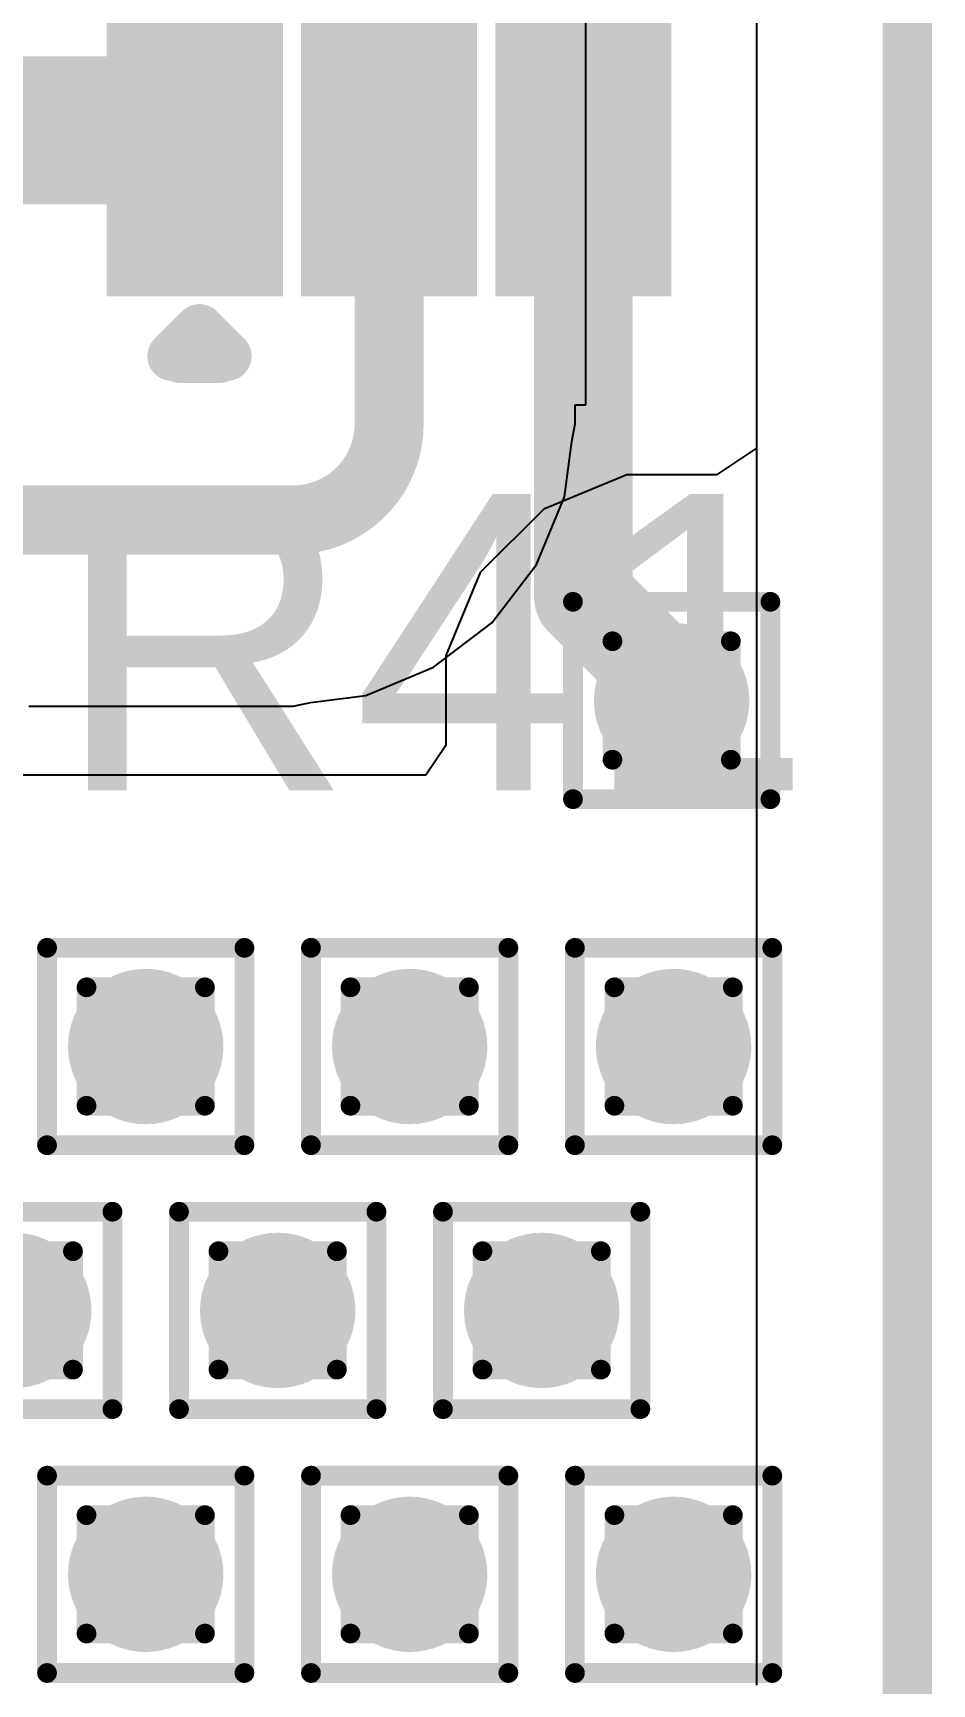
# Model space of a CAD drawing. Header units: inches. Extents: x -18 to 5357, y -8 to 5291.
# Drawn here: x 43.75 to 46.064, y 43.839 to 48.088 of the extents above; entities that cross this region are included whole.
import ezdxf

# ---------------------------------------------------------------- set-up
doc = ezdxf.new("R2010")
doc.units = ezdxf.units.IN
for name, color, linetype in [('Board Outline', 216, 'Continuous'), ('Bottom Layer', 5, 'Continuous'), ('Drill Drawing', 1, 'Continuous'), ('Ground', 16, 'Continuous'), ('Power', 76, 'Continuous'), ('Top Layer', 1, 'Continuous'), ('Top Overlay', 2, 'Continuous'), ('Top Paste', 8, 'Continuous'), ('Top Solder', 216, 'Continuous'), ('Via Holes', 16, 'Continuous')]:
    doc.layers.add(name, color=color, linetype=linetype)
doc.styles.add('Arial', font='', dxfattribs={"height": 0.2})
doc.styles.get('Arial').set_extended_font_data('Arial')

# ---------------------------------------------------------------- blocks, each defined once
blk = doc.blocks.new('6_WSOF_18')
at = {"layer": 'Top Layer'}
for points in [[(-1.65, 0.625), (-1.1, 0.625), (-1.1, 0.375), (-1.65, 0.375)], [(-0.75, 0.6), (0.75, 0.6), (0.75, -0.6), (-0.75, -0.6)], [(1.1, 0.625), (1.65, 0.625), (1.65, 0.375), (1.1, 0.375)], [(-1.65, 0.125), (-1.1, 0.125), (-1.1, -0.125), (-1.65, -0.125)], [(1.1, 0.125), (1.65, 0.125), (1.65, -0.125), (1.1, -0.125)], [(-1.65, -0.375), (-1.1, -0.375), (-1.1, -0.625), (-1.65, -0.625)], [(1.1, -0.375), (1.65, -0.375), (1.65, -0.625), (1.1, -0.625)]]:
    blk.add_hatch(color=1, dxfattribs=at).paths.add_polyline_path(points)
at = {"layer": 'Top Paste'}
for points in [[(-1.65, 0.625), (-1.1, 0.625), (-1.1, 0.375), (-1.65, 0.375)], [(-0.75, 0.6), (0.75, 0.6), (0.75, -0.6), (-0.75, -0.6)], [(1.1, 0.625), (1.65, 0.625), (1.65, 0.375), (1.1, 0.375)], [(-1.65, 0.125), (-1.1, 0.125), (-1.1, -0.125), (-1.65, -0.125)], [(1.1, 0.125), (1.65, 0.125), (1.65, -0.125), (1.1, -0.125)], [(-1.65, -0.375), (-1.1, -0.375), (-1.1, -0.625), (-1.65, -0.625)], [(1.1, -0.375), (1.65, -0.375), (1.65, -0.625), (1.1, -0.625)]]:
    blk.add_hatch(color=8, dxfattribs=at).paths.add_polyline_path(points)
at = {"layer": 'Top Solder'}
for points in [[(-1.7516, 0.7266), (-0.9984, 0.7266), (-0.9984, 0.2734), (-1.7516, 0.2734)], [(0.9984, 0.7266), (1.7516, 0.7266), (1.7516, 0.2734), (0.9984, 0.2734)], [(-0.8516, 0.7016), (0.8516, 0.7016), (0.8516, -0.7016), (-0.8516, -0.7016)], [(-1.7516, 0.2266), (-0.9984, 0.2266), (-0.9984, -0.2266), (-1.7516, -0.2266)], [(0.9984, 0.2266), (1.7516, 0.2266), (1.7516, -0.2266), (0.9984, -0.2266)], [(-1.7516, -0.2734), (-0.9984, -0.2734), (-0.9984, -0.7266), (-1.7516, -0.7266)], [(0.9984, -0.2734), (1.7516, -0.2734), (1.7516, -0.7266), (0.9984, -0.7266)]]:
    blk.add_hatch(color=216, dxfattribs=at).paths.add_polyline_path(points)
at = {"layer": 'Top Overlay'}
for points in [[(-0.78, 0.8, 0.127, 0.127, 0), (0.78, 0.8, 0.127, 0.127, 0)], [(-1.9114, 0.5372, 0.127, 0.127, 0), (-1.9114, 0.4372, 0.127, 0.127, 0)], [(-1.9059, 0.5587, 0.127, 0.127, 0), (-1.8352, 0.488, 0.127, 0.127, 0)], [(-1.8352, 0.488, 0.127, 0.127, 0), (-1.9059, 0.4173, 0.127, 0.127, 0)], [(0.78, -0.8, 0.127, 0.127, 0), (-0.78, -0.8, 0.127, 0.127, 0)]]:
    blk.add_lwpolyline(points, format="xyseb", dxfattribs=at)
for points in [[(-0.8118, 0.8, 0.0635, 0.0635, 1), (-0.7483, 0.8, 0.0635, 0.0635, 1)], [(0.7483, 0.8, 0.0635, 0.0635, 1), (0.8118, 0.8, 0.0635, 0.0635, 1)], [(-1.9432, 0.5372, 0.0635, 0.0635, 1), (-1.8797, 0.5372, 0.0635, 0.0635, 1)], [(-1.9377, 0.5587, 0.0635, 0.0635, 1), (-1.8742, 0.5587, 0.0635, 0.0635, 1)], [(-1.867, 0.488, 0.0635, 0.0635, 1), (-1.8035, 0.488, 0.0635, 0.0635, 1)], [(-1.867, 0.488, 0.0635, 0.0635, 1), (-1.8035, 0.488, 0.0635, 0.0635, 1)], [(-1.9431, 0.4372, 0.0635, 0.0635, 1), (-1.8796, 0.4372, 0.0635, 0.0635, 1)], [(-1.9377, 0.4173, 0.0635, 0.0635, 1), (-1.8742, 0.4173, 0.0635, 0.0635, 1)], [(-0.8118, -0.8, 0.0635, 0.0635, 1), (-0.7483, -0.8, 0.0635, 0.0635, 1)], [(0.7483, -0.8, 0.0635, 0.0635, 1), (0.8118, -0.8, 0.0635, 0.0635, 1)]]:
    blk.add_lwpolyline(points, format="xyseb", close=True, dxfattribs=at)

msp = doc.modelspace()

# ---------------------------------------------------------------- hatches: boundary and pattern name
at = {"layer": 'Bottom Layer'}
h = msp.add_hatch(color=5, dxfattribs=at)
edge = h.paths.add_edge_path()
edge.add_arc((45.3937, 46.3702), 0.2, 0, 360)
h = msp.add_hatch(color=5, dxfattribs=at)
edge = h.paths.add_edge_path()
edge.add_arc((44.0401, 45.4795), 0.2, 0, 360)
h = msp.add_hatch(color=5, dxfattribs=at)
edge = h.paths.add_edge_path()
edge.add_arc((44.7194, 45.4795), 0.2, 0, 360)
h = msp.add_hatch(color=5, dxfattribs=at)
edge = h.paths.add_edge_path()
edge.add_arc((45.3987, 45.4795), 0.2, 0, 360)
h = msp.add_hatch(color=5, dxfattribs=at)
edge = h.paths.add_edge_path()
edge.add_arc((43.7005, 44.8003), 0.2, 0, 360)
h = msp.add_hatch(color=5, dxfattribs=at)
edge = h.paths.add_edge_path()
edge.add_arc((44.3798, 44.8003), 0.2, 0, 360)
h = msp.add_hatch(color=5, dxfattribs=at)
edge = h.paths.add_edge_path()
edge.add_arc((45.0591, 44.8003), 0.2, 0, 360)
h = msp.add_hatch(color=5, dxfattribs=at)
edge = h.paths.add_edge_path()
edge.add_arc((44.0401, 44.121), 0.2, 0, 360)
h = msp.add_hatch(color=5, dxfattribs=at)
edge = h.paths.add_edge_path()
edge.add_arc((44.7194, 44.121), 0.2, 0, 360)
h = msp.add_hatch(color=5, dxfattribs=at)
edge = h.paths.add_edge_path()
edge.add_arc((45.3987, 44.121), 0.2, 0, 360)
at = {"layer": 'Ground'}
h = msp.add_hatch(color=16, dxfattribs=at)
edge = h.paths.add_edge_path()
edge.add_arc((45.3937, 46.3702), 0.2, 0, 360)
h = msp.add_hatch(color=16, dxfattribs=at)
edge = h.paths.add_edge_path()
edge.add_arc((44.0401, 45.4795), 0.2, 0, 360)
h = msp.add_hatch(color=16, dxfattribs=at)
edge = h.paths.add_edge_path()
edge.add_arc((44.7194, 45.4795), 0.2, 0, 360)
h = msp.add_hatch(color=16, dxfattribs=at)
edge = h.paths.add_edge_path()
edge.add_arc((45.3987, 45.4795), 0.2, 0, 360)
h = msp.add_hatch(color=16, dxfattribs=at)
edge = h.paths.add_edge_path()
edge.add_arc((43.7005, 44.8003), 0.2, 0, 360)
h = msp.add_hatch(color=16, dxfattribs=at)
edge = h.paths.add_edge_path()
edge.add_arc((44.3798, 44.8003), 0.2, 0, 360)
h = msp.add_hatch(color=16, dxfattribs=at)
edge = h.paths.add_edge_path()
edge.add_arc((45.0591, 44.8003), 0.2, 0, 360)
h = msp.add_hatch(color=16, dxfattribs=at)
edge = h.paths.add_edge_path()
edge.add_arc((44.0401, 44.121), 0.2, 0, 360)
h = msp.add_hatch(color=16, dxfattribs=at)
edge = h.paths.add_edge_path()
edge.add_arc((44.7194, 44.121), 0.2, 0, 360)
h = msp.add_hatch(color=16, dxfattribs=at)
edge = h.paths.add_edge_path()
edge.add_arc((45.3987, 44.121), 0.2, 0, 360)
at = {"layer": 'Power'}
h = msp.add_hatch(color=76, dxfattribs=at)
edge = h.paths.add_edge_path()
edge.add_arc((45.3937, 46.3702), 0.2, 0, 360)
h = msp.add_hatch(color=76, dxfattribs=at)
edge = h.paths.add_edge_path()
edge.add_arc((44.0401, 45.4795), 0.2, 0, 360)
h = msp.add_hatch(color=76, dxfattribs=at)
edge = h.paths.add_edge_path()
edge.add_arc((44.7194, 45.4795), 0.2, 0, 360)
h = msp.add_hatch(color=76, dxfattribs=at)
edge = h.paths.add_edge_path()
edge.add_arc((45.3987, 45.4795), 0.2, 0, 360)
h = msp.add_hatch(color=76, dxfattribs=at)
edge = h.paths.add_edge_path()
edge.add_arc((43.7005, 44.8003), 0.2, 0, 360)
h = msp.add_hatch(color=76, dxfattribs=at)
edge = h.paths.add_edge_path()
edge.add_arc((44.3798, 44.8003), 0.2, 0, 360)
h = msp.add_hatch(color=76, dxfattribs=at)
edge = h.paths.add_edge_path()
edge.add_arc((45.0591, 44.8003), 0.2, 0, 360)
h = msp.add_hatch(color=76, dxfattribs=at)
edge = h.paths.add_edge_path()
edge.add_arc((44.0401, 44.121), 0.2, 0, 360)
h = msp.add_hatch(color=76, dxfattribs=at)
edge = h.paths.add_edge_path()
edge.add_arc((44.7194, 44.121), 0.2, 0, 360)
h = msp.add_hatch(color=76, dxfattribs=at)
edge = h.paths.add_edge_path()
edge.add_arc((45.3987, 44.121), 0.2, 0, 360)
at = {"layer": 'Top Layer'}
h = msp.add_hatch(color=1, dxfattribs=at)
edge = h.paths.add_edge_path()
edge.add_arc((45.3937, 46.3702), 0.2, 0, 360)
h = msp.add_hatch(color=1, dxfattribs=at)
edge = h.paths.add_edge_path()
edge.add_arc((44.0401, 45.4795), 0.2, 0, 360)
h = msp.add_hatch(color=1, dxfattribs=at)
edge = h.paths.add_edge_path()
edge.add_arc((44.7194, 45.4795), 0.2, 0, 360)
h = msp.add_hatch(color=1, dxfattribs=at)
edge = h.paths.add_edge_path()
edge.add_arc((45.3987, 45.4795), 0.2, 0, 360)
h = msp.add_hatch(color=1, dxfattribs=at)
edge = h.paths.add_edge_path()
edge.add_arc((43.7005, 44.8003), 0.2, 0, 360)
h = msp.add_hatch(color=1, dxfattribs=at)
edge = h.paths.add_edge_path()
edge.add_arc((44.3798, 44.8003), 0.2, 0, 360)
h = msp.add_hatch(color=1, dxfattribs=at)
edge = h.paths.add_edge_path()
edge.add_arc((45.0591, 44.8003), 0.2, 0, 360)
h = msp.add_hatch(color=1, dxfattribs=at)
edge = h.paths.add_edge_path()
edge.add_arc((44.0401, 44.121), 0.2, 0, 360)
h = msp.add_hatch(color=1, dxfattribs=at)
edge = h.paths.add_edge_path()
edge.add_arc((44.7194, 44.121), 0.2, 0, 360)
h = msp.add_hatch(color=1, dxfattribs=at)
edge = h.paths.add_edge_path()
edge.add_arc((45.3987, 44.121), 0.2, 0, 360)
at = {"layer": 'Via Holes'}
h = msp.add_hatch(color=7, dxfattribs=at)
edge = h.paths.add_edge_path()
edge.add_arc((45.3937, 46.3702), 0.1, 0, 360)
h = msp.add_hatch(color=7, dxfattribs=at)
edge = h.paths.add_edge_path()
edge.add_arc((44.0401, 45.4795), 0.1, 0, 360)
h = msp.add_hatch(color=7, dxfattribs=at)
edge = h.paths.add_edge_path()
edge.add_arc((44.7194, 45.4795), 0.1, 0, 360)
h = msp.add_hatch(color=7, dxfattribs=at)
edge = h.paths.add_edge_path()
edge.add_arc((45.3987, 45.4795), 0.1, 0, 360)
h = msp.add_hatch(color=7, dxfattribs=at)
edge = h.paths.add_edge_path()
edge.add_arc((43.7005, 44.8003), 0.1, 0, 360)
h = msp.add_hatch(color=7, dxfattribs=at)
edge = h.paths.add_edge_path()
edge.add_arc((44.3798, 44.8003), 0.1, 0, 360)
h = msp.add_hatch(color=7, dxfattribs=at)
edge = h.paths.add_edge_path()
edge.add_arc((45.0591, 44.8003), 0.1, 0, 360)
h = msp.add_hatch(color=7, dxfattribs=at)
edge = h.paths.add_edge_path()
edge.add_arc((44.0401, 44.121), 0.1, 0, 360)
h = msp.add_hatch(color=7, dxfattribs=at)
edge = h.paths.add_edge_path()
edge.add_arc((44.7194, 44.121), 0.1, 0, 360)
h = msp.add_hatch(color=7, dxfattribs=at)
edge = h.paths.add_edge_path()
edge.add_arc((45.3987, 44.121), 0.1, 0, 360)

# ---------------------------------------------------------------- linework, layer by layer
at = {"layer": 'Board Outline'}
msp.add_lwpolyline([(46.0001, -1.4599, 0.127, 0.127, 0), (46.0001, 73.4601, 0.127, 0.127, 0)], format="xyseb", dxfattribs=at)
at = {"layer": 'Bottom Layer'}
msp.add_line((45.6117, 73.4601), (45.6117, 43.836), dxfattribs=at)
at = {"layer": 'Drill Drawing'}
for points in [[(45.1397, 46.6242, 0.0508, 0.0508, 0), (45.6477, 46.6242, 0.0508, 0.0508, 0)], [(45.1397, 46.1162, 0.0508, 0.0508, 0), (45.1397, 46.6242, 0.0508, 0.0508, 0)], [(45.6477, 46.1162, 0.0508, 0.0508, 0), (45.6477, 46.6242, 0.0508, 0.0508, 0)], [(45.2413, 46.5226, 0.0508, 0.0508, 0), (45.5461, 46.5226, 0.0508, 0.0508, 0)], [(45.2413, 46.2178, 0.0508, 0.0508, 0), (45.2413, 46.5226, 0.0508, 0.0508, 0)], [(45.5461, 46.2178, 0.0508, 0.0508, 0), (45.5461, 46.5226, 0.0508, 0.0508, 0)], [(45.2413, 46.2178, 0.0508, 0.0508, 0), (45.5461, 46.2178, 0.0508, 0.0508, 0)], [(45.1397, 46.1162, 0.0508, 0.0508, 0), (45.6477, 46.1162, 0.0508, 0.0508, 0)], [(43.7861, 45.7335, 0.0508, 0.0508, 0), (44.2941, 45.7335, 0.0508, 0.0508, 0)], [(43.7861, 45.2255, 0.0508, 0.0508, 0), (43.7861, 45.7335, 0.0508, 0.0508, 0)], [(44.2941, 45.2255, 0.0508, 0.0508, 0), (44.2941, 45.7335, 0.0508, 0.0508, 0)], [(44.4654, 45.7335, 0.0508, 0.0508, 0), (44.9734, 45.7335, 0.0508, 0.0508, 0)], [(44.4654, 45.2255, 0.0508, 0.0508, 0), (44.4654, 45.7335, 0.0508, 0.0508, 0)], [(44.9734, 45.2255, 0.0508, 0.0508, 0), (44.9734, 45.7335, 0.0508, 0.0508, 0)], [(45.1447, 45.7335, 0.0508, 0.0508, 0), (45.6527, 45.7335, 0.0508, 0.0508, 0)], [(45.1447, 45.2255, 0.0508, 0.0508, 0), (45.1447, 45.7335, 0.0508, 0.0508, 0)], [(45.6527, 45.2255, 0.0508, 0.0508, 0), (45.6527, 45.7335, 0.0508, 0.0508, 0)], [(43.8877, 45.6319, 0.0508, 0.0508, 0), (44.1925, 45.6319, 0.0508, 0.0508, 0)], [(43.8877, 45.3271, 0.0508, 0.0508, 0), (43.8877, 45.6319, 0.0508, 0.0508, 0)], [(44.1925, 45.3271, 0.0508, 0.0508, 0), (44.1925, 45.6319, 0.0508, 0.0508, 0)], [(44.567, 45.6319, 0.0508, 0.0508, 0), (44.8718, 45.6319, 0.0508, 0.0508, 0)], [(44.567, 45.3271, 0.0508, 0.0508, 0), (44.567, 45.6319, 0.0508, 0.0508, 0)], [(44.8718, 45.3271, 0.0508, 0.0508, 0), (44.8718, 45.6319, 0.0508, 0.0508, 0)], [(45.2463, 45.6319, 0.0508, 0.0508, 0), (45.5511, 45.6319, 0.0508, 0.0508, 0)], [(45.2463, 45.3271, 0.0508, 0.0508, 0), (45.2463, 45.6319, 0.0508, 0.0508, 0)], [(45.5511, 45.3271, 0.0508, 0.0508, 0), (45.5511, 45.6319, 0.0508, 0.0508, 0)], [(43.8877, 45.3271, 0.0508, 0.0508, 0), (44.1925, 45.3271, 0.0508, 0.0508, 0)], [(44.567, 45.3271, 0.0508, 0.0508, 0), (44.8718, 45.3271, 0.0508, 0.0508, 0)], [(45.2463, 45.3271, 0.0508, 0.0508, 0), (45.5511, 45.3271, 0.0508, 0.0508, 0)], [(43.7861, 45.2255, 0.0508, 0.0508, 0), (44.2941, 45.2255, 0.0508, 0.0508, 0)], [(44.4654, 45.2255, 0.0508, 0.0508, 0), (44.9734, 45.2255, 0.0508, 0.0508, 0)], [(45.1447, 45.2255, 0.0508, 0.0508, 0), (45.6527, 45.2255, 0.0508, 0.0508, 0)], [(43.4465, 45.0543, 0.0508, 0.0508, 0), (43.9545, 45.0543, 0.0508, 0.0508, 0)], [(43.9545, 44.5463, 0.0508, 0.0508, 0), (43.9545, 45.0543, 0.0508, 0.0508, 0)], [(44.1258, 45.0543, 0.0508, 0.0508, 0), (44.6338, 45.0543, 0.0508, 0.0508, 0)], [(44.1258, 44.5463, 0.0508, 0.0508, 0), (44.1258, 45.0543, 0.0508, 0.0508, 0)], [(44.6338, 44.5463, 0.0508, 0.0508, 0), (44.6338, 45.0543, 0.0508, 0.0508, 0)], [(44.8051, 45.0543, 0.0508, 0.0508, 0), (45.3131, 45.0543, 0.0508, 0.0508, 0)], [(44.8051, 44.5463, 0.0508, 0.0508, 0), (44.8051, 45.0543, 0.0508, 0.0508, 0)], [(45.3131, 44.5463, 0.0508, 0.0508, 0), (45.3131, 45.0543, 0.0508, 0.0508, 0)], [(43.5481, 44.9527, 0.0508, 0.0508, 0), (43.8529, 44.9527, 0.0508, 0.0508, 0)], [(43.8529, 44.6479, 0.0508, 0.0508, 0), (43.8529, 44.9527, 0.0508, 0.0508, 0)], [(44.2274, 44.9527, 0.0508, 0.0508, 0), (44.5322, 44.9527, 0.0508, 0.0508, 0)], [(44.2274, 44.6479, 0.0508, 0.0508, 0), (44.2274, 44.9527, 0.0508, 0.0508, 0)], [(44.5322, 44.6479, 0.0508, 0.0508, 0), (44.5322, 44.9527, 0.0508, 0.0508, 0)], [(44.9067, 44.9527, 0.0508, 0.0508, 0), (45.2115, 44.9527, 0.0508, 0.0508, 0)], [(44.9067, 44.6479, 0.0508, 0.0508, 0), (44.9067, 44.9527, 0.0508, 0.0508, 0)], [(45.2115, 44.6479, 0.0508, 0.0508, 0), (45.2115, 44.9527, 0.0508, 0.0508, 0)], [(43.5481, 44.6479, 0.0508, 0.0508, 0), (43.8529, 44.6479, 0.0508, 0.0508, 0)], [(44.2274, 44.6479, 0.0508, 0.0508, 0), (44.5322, 44.6479, 0.0508, 0.0508, 0)], [(44.9067, 44.6479, 0.0508, 0.0508, 0), (45.2115, 44.6479, 0.0508, 0.0508, 0)], [(43.4465, 44.5463, 0.0508, 0.0508, 0), (43.9545, 44.5463, 0.0508, 0.0508, 0)], [(44.1258, 44.5463, 0.0508, 0.0508, 0), (44.6338, 44.5463, 0.0508, 0.0508, 0)], [(44.8051, 44.5463, 0.0508, 0.0508, 0), (45.3131, 44.5463, 0.0508, 0.0508, 0)], [(43.7861, 44.375, 0.0508, 0.0508, 0), (44.2941, 44.375, 0.0508, 0.0508, 0)], [(43.7861, 43.867, 0.0508, 0.0508, 0), (43.7861, 44.375, 0.0508, 0.0508, 0)], [(44.2941, 43.867, 0.0508, 0.0508, 0), (44.2941, 44.375, 0.0508, 0.0508, 0)], [(44.4654, 44.375, 0.0508, 0.0508, 0), (44.9734, 44.375, 0.0508, 0.0508, 0)], [(44.4654, 43.867, 0.0508, 0.0508, 0), (44.4654, 44.375, 0.0508, 0.0508, 0)], [(44.9734, 43.867, 0.0508, 0.0508, 0), (44.9734, 44.375, 0.0508, 0.0508, 0)], [(45.1447, 44.375, 0.0508, 0.0508, 0), (45.6527, 44.375, 0.0508, 0.0508, 0)], [(45.1447, 43.867, 0.0508, 0.0508, 0), (45.1447, 44.375, 0.0508, 0.0508, 0)], [(45.6527, 43.867, 0.0508, 0.0508, 0), (45.6527, 44.375, 0.0508, 0.0508, 0)], [(43.8877, 44.2734, 0.0508, 0.0508, 0), (44.1925, 44.2734, 0.0508, 0.0508, 0)], [(43.8877, 43.9686, 0.0508, 0.0508, 0), (43.8877, 44.2734, 0.0508, 0.0508, 0)], [(44.1925, 43.9686, 0.0508, 0.0508, 0), (44.1925, 44.2734, 0.0508, 0.0508, 0)], [(44.567, 44.2734, 0.0508, 0.0508, 0), (44.8718, 44.2734, 0.0508, 0.0508, 0)], [(44.567, 43.9686, 0.0508, 0.0508, 0), (44.567, 44.2734, 0.0508, 0.0508, 0)], [(44.8718, 43.9686, 0.0508, 0.0508, 0), (44.8718, 44.2734, 0.0508, 0.0508, 0)], [(45.2463, 44.2734, 0.0508, 0.0508, 0), (45.5511, 44.2734, 0.0508, 0.0508, 0)], [(45.2463, 43.9686, 0.0508, 0.0508, 0), (45.2463, 44.2734, 0.0508, 0.0508, 0)], [(45.5511, 43.9686, 0.0508, 0.0508, 0), (45.5511, 44.2734, 0.0508, 0.0508, 0)], [(43.8877, 43.9686, 0.0508, 0.0508, 0), (44.1925, 43.9686, 0.0508, 0.0508, 0)], [(44.567, 43.9686, 0.0508, 0.0508, 0), (44.8718, 43.9686, 0.0508, 0.0508, 0)], [(45.2463, 43.9686, 0.0508, 0.0508, 0), (45.5511, 43.9686, 0.0508, 0.0508, 0)], [(43.7861, 43.867, 0.0508, 0.0508, 0), (44.2941, 43.867, 0.0508, 0.0508, 0)], [(44.4654, 43.867, 0.0508, 0.0508, 0), (44.9734, 43.867, 0.0508, 0.0508, 0)], [(45.1447, 43.867, 0.0508, 0.0508, 0), (45.6527, 43.867, 0.0508, 0.0508, 0)]]:
    msp.add_lwpolyline(points, format="xyseb", dxfattribs=at)
for points in [[(45.127, 46.6242, 0.0254, 0.0254, 1), (45.1524, 46.6242, 0.0254, 0.0254, 1)], [(45.127, 46.6242, 0.0254, 0.0254, 1), (45.1524, 46.6242, 0.0254, 0.0254, 1)], [(45.635, 46.6242, 0.0254, 0.0254, 1), (45.6604, 46.6242, 0.0254, 0.0254, 1)], [(45.635, 46.6242, 0.0254, 0.0254, 1), (45.6604, 46.6242, 0.0254, 0.0254, 1)], [(45.2286, 46.5226, 0.0254, 0.0254, 1), (45.254, 46.5226, 0.0254, 0.0254, 1)], [(45.2286, 46.5226, 0.0254, 0.0254, 1), (45.254, 46.5226, 0.0254, 0.0254, 1)], [(45.5334, 46.5226, 0.0254, 0.0254, 1), (45.5588, 46.5226, 0.0254, 0.0254, 1)], [(45.5334, 46.5226, 0.0254, 0.0254, 1), (45.5588, 46.5226, 0.0254, 0.0254, 1)], [(45.2286, 46.2178, 0.0254, 0.0254, 1), (45.254, 46.2178, 0.0254, 0.0254, 1)], [(45.2286, 46.2178, 0.0254, 0.0254, 1), (45.254, 46.2178, 0.0254, 0.0254, 1)], [(45.5334, 46.2178, 0.0254, 0.0254, 1), (45.5588, 46.2178, 0.0254, 0.0254, 1)], [(45.5334, 46.2178, 0.0254, 0.0254, 1), (45.5588, 46.2178, 0.0254, 0.0254, 1)], [(45.127, 46.1162, 0.0254, 0.0254, 1), (45.1524, 46.1162, 0.0254, 0.0254, 1)], [(45.127, 46.1162, 0.0254, 0.0254, 1), (45.1524, 46.1162, 0.0254, 0.0254, 1)], [(45.635, 46.1162, 0.0254, 0.0254, 1), (45.6604, 46.1162, 0.0254, 0.0254, 1)], [(45.635, 46.1162, 0.0254, 0.0254, 1), (45.6604, 46.1162, 0.0254, 0.0254, 1)], [(43.7734, 45.7335, 0.0254, 0.0254, 1), (43.7988, 45.7335, 0.0254, 0.0254, 1)], [(43.7734, 45.7335, 0.0254, 0.0254, 1), (43.7988, 45.7335, 0.0254, 0.0254, 1)], [(44.2814, 45.7335, 0.0254, 0.0254, 1), (44.3068, 45.7335, 0.0254, 0.0254, 1)], [(44.2814, 45.7335, 0.0254, 0.0254, 1), (44.3068, 45.7335, 0.0254, 0.0254, 1)], [(44.4527, 45.7335, 0.0254, 0.0254, 1), (44.4781, 45.7335, 0.0254, 0.0254, 1)], [(44.4527, 45.7335, 0.0254, 0.0254, 1), (44.4781, 45.7335, 0.0254, 0.0254, 1)], [(44.9607, 45.7335, 0.0254, 0.0254, 1), (44.9861, 45.7335, 0.0254, 0.0254, 1)], [(44.9607, 45.7335, 0.0254, 0.0254, 1), (44.9861, 45.7335, 0.0254, 0.0254, 1)], [(45.132, 45.7335, 0.0254, 0.0254, 1), (45.1574, 45.7335, 0.0254, 0.0254, 1)], [(45.132, 45.7335, 0.0254, 0.0254, 1), (45.1574, 45.7335, 0.0254, 0.0254, 1)], [(45.64, 45.7335, 0.0254, 0.0254, 1), (45.6654, 45.7335, 0.0254, 0.0254, 1)], [(45.64, 45.7335, 0.0254, 0.0254, 1), (45.6654, 45.7335, 0.0254, 0.0254, 1)], [(43.875, 45.6319, 0.0254, 0.0254, 1), (43.9004, 45.6319, 0.0254, 0.0254, 1)], [(43.875, 45.6319, 0.0254, 0.0254, 1), (43.9004, 45.6319, 0.0254, 0.0254, 1)], [(44.1798, 45.6319, 0.0254, 0.0254, 1), (44.2052, 45.6319, 0.0254, 0.0254, 1)], [(44.1798, 45.6319, 0.0254, 0.0254, 1), (44.2052, 45.6319, 0.0254, 0.0254, 1)], [(44.5543, 45.6319, 0.0254, 0.0254, 1), (44.5797, 45.6319, 0.0254, 0.0254, 1)], [(44.5543, 45.6319, 0.0254, 0.0254, 1), (44.5797, 45.6319, 0.0254, 0.0254, 1)], [(44.8591, 45.6319, 0.0254, 0.0254, 1), (44.8845, 45.6319, 0.0254, 0.0254, 1)], [(44.8591, 45.6319, 0.0254, 0.0254, 1), (44.8845, 45.6319, 0.0254, 0.0254, 1)], [(45.2336, 45.6319, 0.0254, 0.0254, 1), (45.259, 45.6319, 0.0254, 0.0254, 1)], [(45.2336, 45.6319, 0.0254, 0.0254, 1), (45.259, 45.6319, 0.0254, 0.0254, 1)], [(45.5384, 45.6319, 0.0254, 0.0254, 1), (45.5638, 45.6319, 0.0254, 0.0254, 1)], [(45.5384, 45.6319, 0.0254, 0.0254, 1), (45.5638, 45.6319, 0.0254, 0.0254, 1)], [(43.875, 45.3271, 0.0254, 0.0254, 1), (43.9004, 45.3271, 0.0254, 0.0254, 1)], [(43.875, 45.3271, 0.0254, 0.0254, 1), (43.9004, 45.3271, 0.0254, 0.0254, 1)], [(44.1798, 45.3271, 0.0254, 0.0254, 1), (44.2052, 45.3271, 0.0254, 0.0254, 1)], [(44.1798, 45.3271, 0.0254, 0.0254, 1), (44.2052, 45.3271, 0.0254, 0.0254, 1)], [(44.5543, 45.3271, 0.0254, 0.0254, 1), (44.5797, 45.3271, 0.0254, 0.0254, 1)], [(44.5543, 45.3271, 0.0254, 0.0254, 1), (44.5797, 45.3271, 0.0254, 0.0254, 1)], [(44.8591, 45.3271, 0.0254, 0.0254, 1), (44.8845, 45.3271, 0.0254, 0.0254, 1)], [(44.8591, 45.3271, 0.0254, 0.0254, 1), (44.8845, 45.3271, 0.0254, 0.0254, 1)], [(45.2336, 45.3271, 0.0254, 0.0254, 1), (45.259, 45.3271, 0.0254, 0.0254, 1)], [(45.2336, 45.3271, 0.0254, 0.0254, 1), (45.259, 45.3271, 0.0254, 0.0254, 1)], [(45.5384, 45.3271, 0.0254, 0.0254, 1), (45.5638, 45.3271, 0.0254, 0.0254, 1)], [(45.5384, 45.3271, 0.0254, 0.0254, 1), (45.5638, 45.3271, 0.0254, 0.0254, 1)], [(43.7734, 45.2255, 0.0254, 0.0254, 1), (43.7988, 45.2255, 0.0254, 0.0254, 1)], [(43.7734, 45.2255, 0.0254, 0.0254, 1), (43.7988, 45.2255, 0.0254, 0.0254, 1)], [(44.2814, 45.2255, 0.0254, 0.0254, 1), (44.3068, 45.2255, 0.0254, 0.0254, 1)], [(44.2814, 45.2255, 0.0254, 0.0254, 1), (44.3068, 45.2255, 0.0254, 0.0254, 1)], [(44.4527, 45.2255, 0.0254, 0.0254, 1), (44.4781, 45.2255, 0.0254, 0.0254, 1)], [(44.4527, 45.2255, 0.0254, 0.0254, 1), (44.4781, 45.2255, 0.0254, 0.0254, 1)], [(44.9607, 45.2255, 0.0254, 0.0254, 1), (44.9861, 45.2255, 0.0254, 0.0254, 1)], [(44.9607, 45.2255, 0.0254, 0.0254, 1), (44.9861, 45.2255, 0.0254, 0.0254, 1)], [(45.132, 45.2255, 0.0254, 0.0254, 1), (45.1574, 45.2255, 0.0254, 0.0254, 1)], [(45.132, 45.2255, 0.0254, 0.0254, 1), (45.1574, 45.2255, 0.0254, 0.0254, 1)], [(45.64, 45.2255, 0.0254, 0.0254, 1), (45.6654, 45.2255, 0.0254, 0.0254, 1)], [(45.64, 45.2255, 0.0254, 0.0254, 1), (45.6654, 45.2255, 0.0254, 0.0254, 1)], [(43.9418, 45.0543, 0.0254, 0.0254, 1), (43.9672, 45.0543, 0.0254, 0.0254, 1)], [(43.9418, 45.0543, 0.0254, 0.0254, 1), (43.9672, 45.0543, 0.0254, 0.0254, 1)], [(44.1131, 45.0543, 0.0254, 0.0254, 1), (44.1385, 45.0543, 0.0254, 0.0254, 1)], [(44.1131, 45.0543, 0.0254, 0.0254, 1), (44.1385, 45.0543, 0.0254, 0.0254, 1)], [(44.6211, 45.0543, 0.0254, 0.0254, 1), (44.6465, 45.0543, 0.0254, 0.0254, 1)], [(44.6211, 45.0543, 0.0254, 0.0254, 1), (44.6465, 45.0543, 0.0254, 0.0254, 1)], [(44.7924, 45.0543, 0.0254, 0.0254, 1), (44.8178, 45.0543, 0.0254, 0.0254, 1)], [(44.7924, 45.0543, 0.0254, 0.0254, 1), (44.8178, 45.0543, 0.0254, 0.0254, 1)], [(45.3004, 45.0543, 0.0254, 0.0254, 1), (45.3258, 45.0543, 0.0254, 0.0254, 1)], [(45.3004, 45.0543, 0.0254, 0.0254, 1), (45.3258, 45.0543, 0.0254, 0.0254, 1)], [(43.8402, 44.9527, 0.0254, 0.0254, 1), (43.8656, 44.9527, 0.0254, 0.0254, 1)], [(43.8402, 44.9527, 0.0254, 0.0254, 1), (43.8656, 44.9527, 0.0254, 0.0254, 1)], [(44.2147, 44.9527, 0.0254, 0.0254, 1), (44.2401, 44.9527, 0.0254, 0.0254, 1)], [(44.2147, 44.9527, 0.0254, 0.0254, 1), (44.2401, 44.9527, 0.0254, 0.0254, 1)], [(44.5195, 44.9527, 0.0254, 0.0254, 1), (44.5449, 44.9527, 0.0254, 0.0254, 1)], [(44.5195, 44.9527, 0.0254, 0.0254, 1), (44.5449, 44.9527, 0.0254, 0.0254, 1)], [(44.894, 44.9527, 0.0254, 0.0254, 1), (44.9194, 44.9527, 0.0254, 0.0254, 1)], [(44.894, 44.9527, 0.0254, 0.0254, 1), (44.9194, 44.9527, 0.0254, 0.0254, 1)], [(45.1988, 44.9527, 0.0254, 0.0254, 1), (45.2242, 44.9527, 0.0254, 0.0254, 1)], [(45.1988, 44.9527, 0.0254, 0.0254, 1), (45.2242, 44.9527, 0.0254, 0.0254, 1)], [(43.8402, 44.6479, 0.0254, 0.0254, 1), (43.8656, 44.6479, 0.0254, 0.0254, 1)], [(43.8402, 44.6479, 0.0254, 0.0254, 1), (43.8656, 44.6479, 0.0254, 0.0254, 1)], [(44.2147, 44.6479, 0.0254, 0.0254, 1), (44.2401, 44.6479, 0.0254, 0.0254, 1)], [(44.2147, 44.6479, 0.0254, 0.0254, 1), (44.2401, 44.6479, 0.0254, 0.0254, 1)], [(44.5195, 44.6479, 0.0254, 0.0254, 1), (44.5449, 44.6479, 0.0254, 0.0254, 1)], [(44.5195, 44.6479, 0.0254, 0.0254, 1), (44.5449, 44.6479, 0.0254, 0.0254, 1)], [(44.894, 44.6479, 0.0254, 0.0254, 1), (44.9194, 44.6479, 0.0254, 0.0254, 1)], [(44.894, 44.6479, 0.0254, 0.0254, 1), (44.9194, 44.6479, 0.0254, 0.0254, 1)], [(45.1988, 44.6479, 0.0254, 0.0254, 1), (45.2242, 44.6479, 0.0254, 0.0254, 1)], [(45.1988, 44.6479, 0.0254, 0.0254, 1), (45.2242, 44.6479, 0.0254, 0.0254, 1)], [(43.9418, 44.5463, 0.0254, 0.0254, 1), (43.9672, 44.5463, 0.0254, 0.0254, 1)], [(43.9418, 44.5463, 0.0254, 0.0254, 1), (43.9672, 44.5463, 0.0254, 0.0254, 1)], [(44.1131, 44.5463, 0.0254, 0.0254, 1), (44.1385, 44.5463, 0.0254, 0.0254, 1)], [(44.1131, 44.5463, 0.0254, 0.0254, 1), (44.1385, 44.5463, 0.0254, 0.0254, 1)], [(44.6211, 44.5463, 0.0254, 0.0254, 1), (44.6465, 44.5463, 0.0254, 0.0254, 1)], [(44.6211, 44.5463, 0.0254, 0.0254, 1), (44.6465, 44.5463, 0.0254, 0.0254, 1)], [(44.7924, 44.5463, 0.0254, 0.0254, 1), (44.8178, 44.5463, 0.0254, 0.0254, 1)], [(44.7924, 44.5463, 0.0254, 0.0254, 1), (44.8178, 44.5463, 0.0254, 0.0254, 1)], [(45.3004, 44.5463, 0.0254, 0.0254, 1), (45.3258, 44.5463, 0.0254, 0.0254, 1)], [(45.3004, 44.5463, 0.0254, 0.0254, 1), (45.3258, 44.5463, 0.0254, 0.0254, 1)], [(43.7734, 44.375, 0.0254, 0.0254, 1), (43.7988, 44.375, 0.0254, 0.0254, 1)], [(43.7734, 44.375, 0.0254, 0.0254, 1), (43.7988, 44.375, 0.0254, 0.0254, 1)], [(44.2814, 44.375, 0.0254, 0.0254, 1), (44.3068, 44.375, 0.0254, 0.0254, 1)], [(44.2814, 44.375, 0.0254, 0.0254, 1), (44.3068, 44.375, 0.0254, 0.0254, 1)], [(44.4527, 44.375, 0.0254, 0.0254, 1), (44.4781, 44.375, 0.0254, 0.0254, 1)], [(44.4527, 44.375, 0.0254, 0.0254, 1), (44.4781, 44.375, 0.0254, 0.0254, 1)], [(44.9607, 44.375, 0.0254, 0.0254, 1), (44.9861, 44.375, 0.0254, 0.0254, 1)], [(44.9607, 44.375, 0.0254, 0.0254, 1), (44.9861, 44.375, 0.0254, 0.0254, 1)], [(45.132, 44.375, 0.0254, 0.0254, 1), (45.1574, 44.375, 0.0254, 0.0254, 1)], [(45.132, 44.375, 0.0254, 0.0254, 1), (45.1574, 44.375, 0.0254, 0.0254, 1)], [(45.64, 44.375, 0.0254, 0.0254, 1), (45.6654, 44.375, 0.0254, 0.0254, 1)], [(45.64, 44.375, 0.0254, 0.0254, 1), (45.6654, 44.375, 0.0254, 0.0254, 1)], [(43.875, 44.2734, 0.0254, 0.0254, 1), (43.9004, 44.2734, 0.0254, 0.0254, 1)], [(43.875, 44.2734, 0.0254, 0.0254, 1), (43.9004, 44.2734, 0.0254, 0.0254, 1)], [(44.1798, 44.2734, 0.0254, 0.0254, 1), (44.2052, 44.2734, 0.0254, 0.0254, 1)], [(44.1798, 44.2734, 0.0254, 0.0254, 1), (44.2052, 44.2734, 0.0254, 0.0254, 1)], [(44.5543, 44.2734, 0.0254, 0.0254, 1), (44.5797, 44.2734, 0.0254, 0.0254, 1)], [(44.5543, 44.2734, 0.0254, 0.0254, 1), (44.5797, 44.2734, 0.0254, 0.0254, 1)], [(44.8591, 44.2734, 0.0254, 0.0254, 1), (44.8845, 44.2734, 0.0254, 0.0254, 1)], [(44.8591, 44.2734, 0.0254, 0.0254, 1), (44.8845, 44.2734, 0.0254, 0.0254, 1)], [(45.2336, 44.2734, 0.0254, 0.0254, 1), (45.259, 44.2734, 0.0254, 0.0254, 1)], [(45.2336, 44.2734, 0.0254, 0.0254, 1), (45.259, 44.2734, 0.0254, 0.0254, 1)], [(45.5384, 44.2734, 0.0254, 0.0254, 1), (45.5638, 44.2734, 0.0254, 0.0254, 1)], [(45.5384, 44.2734, 0.0254, 0.0254, 1), (45.5638, 44.2734, 0.0254, 0.0254, 1)], [(43.875, 43.9686, 0.0254, 0.0254, 1), (43.9004, 43.9686, 0.0254, 0.0254, 1)], [(43.875, 43.9686, 0.0254, 0.0254, 1), (43.9004, 43.9686, 0.0254, 0.0254, 1)], [(44.1798, 43.9686, 0.0254, 0.0254, 1), (44.2052, 43.9686, 0.0254, 0.0254, 1)], [(44.1798, 43.9686, 0.0254, 0.0254, 1), (44.2052, 43.9686, 0.0254, 0.0254, 1)], [(44.5543, 43.9686, 0.0254, 0.0254, 1), (44.5797, 43.9686, 0.0254, 0.0254, 1)], [(44.5543, 43.9686, 0.0254, 0.0254, 1), (44.5797, 43.9686, 0.0254, 0.0254, 1)], [(44.8591, 43.9686, 0.0254, 0.0254, 1), (44.8845, 43.9686, 0.0254, 0.0254, 1)], [(44.8591, 43.9686, 0.0254, 0.0254, 1), (44.8845, 43.9686, 0.0254, 0.0254, 1)], [(45.2336, 43.9686, 0.0254, 0.0254, 1), (45.259, 43.9686, 0.0254, 0.0254, 1)], [(45.2336, 43.9686, 0.0254, 0.0254, 1), (45.259, 43.9686, 0.0254, 0.0254, 1)], [(45.5384, 43.9686, 0.0254, 0.0254, 1), (45.5638, 43.9686, 0.0254, 0.0254, 1)], [(45.5384, 43.9686, 0.0254, 0.0254, 1), (45.5638, 43.9686, 0.0254, 0.0254, 1)], [(43.7734, 43.867, 0.0254, 0.0254, 1), (43.7988, 43.867, 0.0254, 0.0254, 1)], [(43.7734, 43.867, 0.0254, 0.0254, 1), (43.7988, 43.867, 0.0254, 0.0254, 1)], [(44.2814, 43.867, 0.0254, 0.0254, 1), (44.3068, 43.867, 0.0254, 0.0254, 1)], [(44.2814, 43.867, 0.0254, 0.0254, 1), (44.3068, 43.867, 0.0254, 0.0254, 1)], [(44.4527, 43.867, 0.0254, 0.0254, 1), (44.4781, 43.867, 0.0254, 0.0254, 1)], [(44.4527, 43.867, 0.0254, 0.0254, 1), (44.4781, 43.867, 0.0254, 0.0254, 1)], [(44.9607, 43.867, 0.0254, 0.0254, 1), (44.9861, 43.867, 0.0254, 0.0254, 1)], [(44.9607, 43.867, 0.0254, 0.0254, 1), (44.9861, 43.867, 0.0254, 0.0254, 1)], [(45.132, 43.867, 0.0254, 0.0254, 1), (45.1574, 43.867, 0.0254, 0.0254, 1)], [(45.132, 43.867, 0.0254, 0.0254, 1), (45.1574, 43.867, 0.0254, 0.0254, 1)], [(45.64, 43.867, 0.0254, 0.0254, 1), (45.6654, 43.867, 0.0254, 0.0254, 1)], [(45.64, 43.867, 0.0254, 0.0254, 1), (45.6654, 43.867, 0.0254, 0.0254, 1)]]:
    msp.add_lwpolyline(points, format="xyseb", close=True, dxfattribs=at)
at = {"layer": 'Ground'}
msp.add_line((45.6117, 73.4601), (45.6117, 43.836), dxfattribs=at)
at = {"layer": 'Power'}
for p, q in [((45.6117, 73.4601), (45.6117, 47.0196)), ((45.6117, 47.0196), (45.5092, 46.9512)), ((45.2781, 46.9512), (45.0646, 46.8627)), ((45.5092, 46.9512), (45.2781, 46.9512)), ((45.0646, 46.8627), (44.9011, 46.6993)), ((44.9011, 46.6993), (44.8127, 46.4858)), ((44.8127, 46.4858), (44.8127, 46.2546)), ((44.8127, 46.2546), (44.7614, 46.1779)), ((44.7614, 46.1779), (41.8504, 46.1779))]:
    msp.add_line(p, q, dxfattribs=at)
at = {"layer": 'Top Layer'}
for p, q in [((45.6117, 49.8813), (45.6117, 43.836)), ((45.1725, 47.1313), (45.1725, 48.4433)), ((45.1456, 47.082), (45.1456, 47.1313)), ((45.1456, 47.1313), (45.1725, 47.1313)), ((45.1367, 47.0371), (45.1456, 47.082)), ((45.118, 46.8948), (45.1367, 47.0371)), ((45.0457, 46.7203), (45.118, 46.8948)), ((44.9308, 46.5705), (45.0457, 46.7203)), ((44.781, 46.4556), (44.9308, 46.5705)), ((44.6065, 46.3834), (44.781, 46.4556)), ((44.4194, 46.3557), (44.4642, 46.3646)), ((44.4642, 46.3646), (44.6065, 46.3834)), ((43.7394, 46.3557), (44.4194, 46.3557))]:
    msp.add_line(p, q, dxfattribs=at)
for points in [[(43.0409, 47.8381, 0.381, 0.381, 0), (44.0714, 47.8381, 0.381, 0.381, 0)], [(45.1665, 46.6369, 0.254, 0.254, 0), (45.1665, 47.7873, 0.254, 0.254, 0)], [(44.6665, 47.082, 0.1778, 0.1778, 0), (44.6665, 47.7873, 0.1778, 0.1778, 0)], [(44.6665, 47.082, 0.1778, 0.1778, -0.414214), (44.4194, 46.8348, 0.1778, 0.1778, 0)], [(43.1298, 46.8348, 0.1778, 0.1778, 0), (44.4194, 46.8348, 0.1778, 0.1778, 0)], [(45.1665, 46.6369, 0.254, 0.254, 0), (45.3937, 46.4097, 0.254, 0.254, 0)], [(45.3937, 46.3702, 0.254, 0.254, 0), (45.3937, 46.4097, 0.254, 0.254, 0)]]:
    msp.add_lwpolyline(points, format="xyseb", dxfattribs=at)
for points in [[(43.9762, 47.8381, 0.1905, 0.1905, 1), (44.1667, 47.8381, 0.1905, 0.1905, 1)], [(45.103, 47.7873, 0.127, 0.127, 1), (45.23, 47.7873, 0.127, 0.127, 1)], [(44.6221, 47.7873, 0.0889, 0.0889, 1), (44.711, 47.7873, 0.0889, 0.0889, 1)], [(44.6221, 47.082, 0.0889, 0.0889, 1), (44.711, 47.082, 0.0889, 0.0889, 1)], [(44.6221, 47.082, 0.0889, 0.0889, 1), (44.711, 47.082, 0.0889, 0.0889, 1)], [(44.3749, 46.8348, 0.0889, 0.0889, 1), (44.4638, 46.8348, 0.0889, 0.0889, 1)], [(44.3749, 46.8348, 0.0889, 0.0889, 1), (44.4638, 46.8348, 0.0889, 0.0889, 1)], [(45.103, 46.6369, 0.127, 0.127, 1), (45.23, 46.6369, 0.127, 0.127, 1)], [(45.103, 46.6369, 0.127, 0.127, 1), (45.23, 46.6369, 0.127, 0.127, 1)], [(45.3302, 46.4097, 0.127, 0.127, 1), (45.4572, 46.4097, 0.127, 0.127, 1)], [(45.3302, 46.4097, 0.127, 0.127, 1), (45.4572, 46.4097, 0.127, 0.127, 1)], [(45.3302, 46.3702, 0.127, 0.127, 1), (45.4572, 46.3702, 0.127, 0.127, 1)]]:
    msp.add_lwpolyline(points, format="xyseb", close=True, dxfattribs=at)

# ---------------------------------------------------------------- block references
at = {"rotation": 90}
msp.add_blockref('6_WSOF_18', (44.6665, 49.1623), dxfattribs=at)

# ---------------------------------------------------------------- texts
at = {"layer": 'Top Overlay', "style": 'Arial'}
msp.add_text('R41', height=0.762, dxfattribs=at).set_placement((43.8045, 46.1393))

doc.saveas('drawing.dxf')
